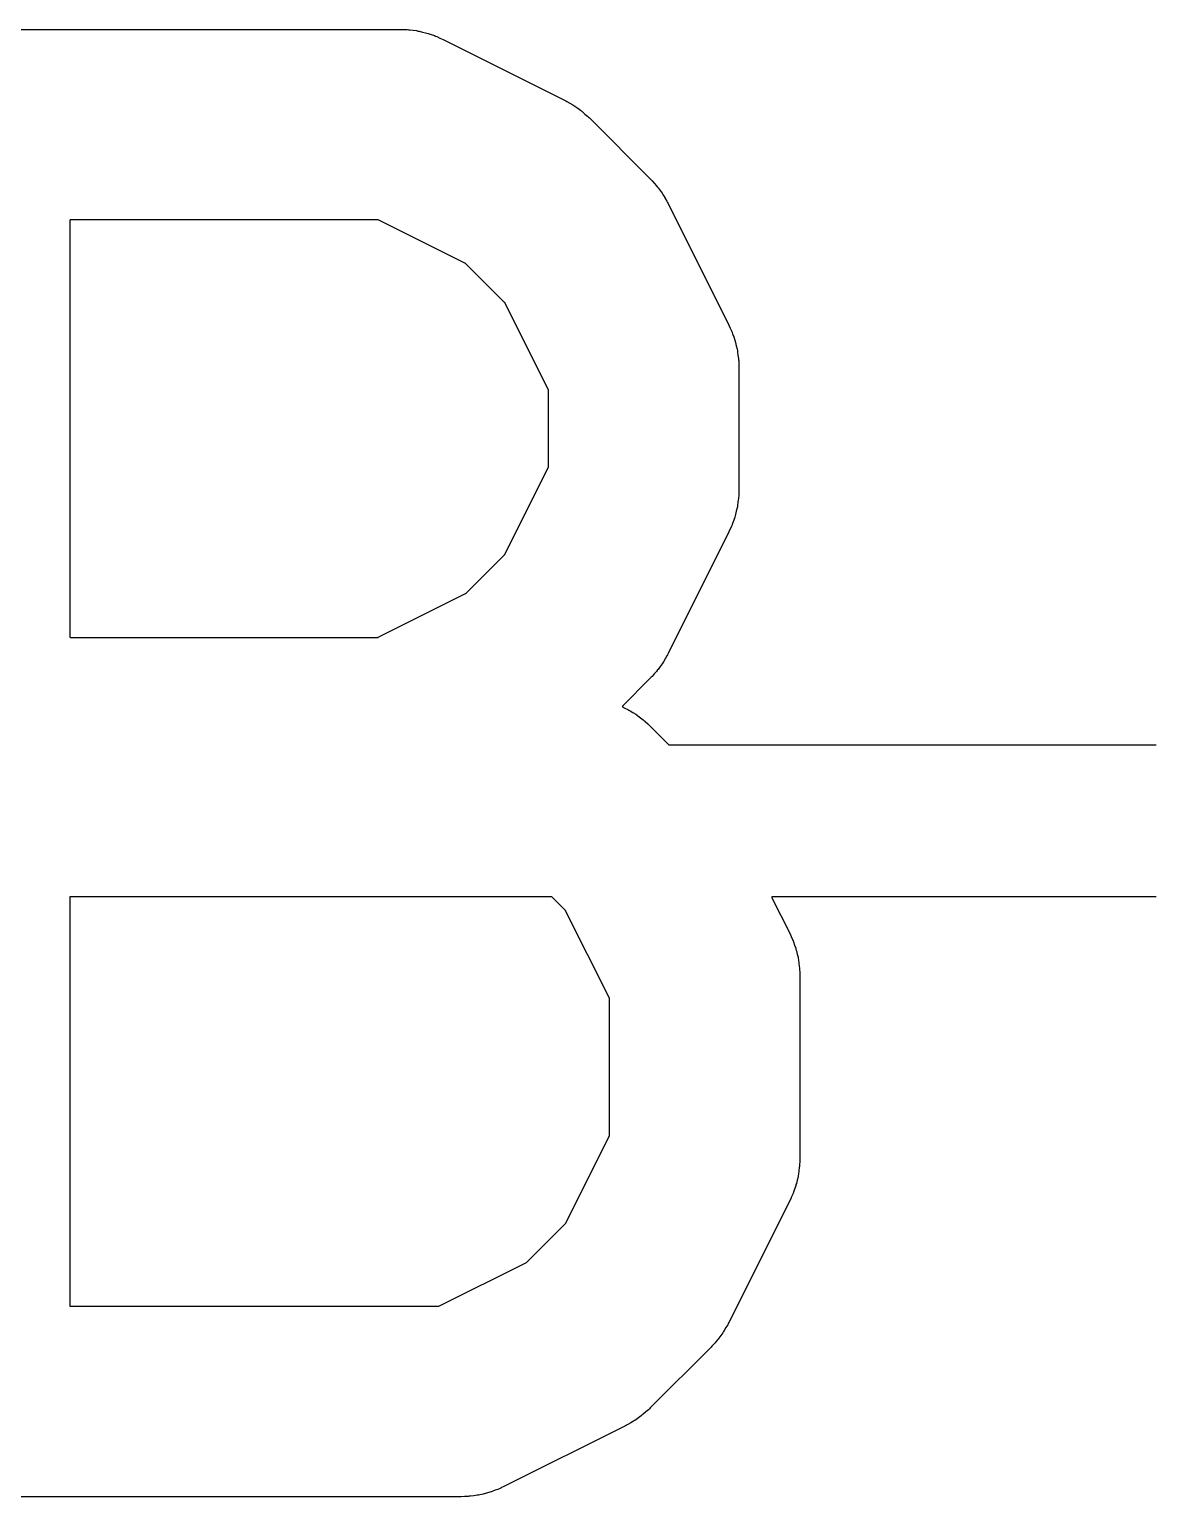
# Model space of a CAD drawing. Header units: metres. Extents: x 89 to 153, y -105 to 4.
# Drawn here: x 111.395 to 112.272, y -103.129 to -101.98 of the extents above; entities that cross this region are included whole.
import ezdxf

# ---------------------------------------------------------------- set-up
doc = ezdxf.new("R2010")
doc.units = ezdxf.units.M

msp = doc.modelspace()

# ---------------------------------------------------------------- linework, layer by layer
for points in [[(111.3526, -101.9803), (111.6859, -101.9803), (111.6886, -101.9804), (111.6886, -101.9804), (111.6886, -101.9804), (111.6886, -101.9804), (111.6886, -101.9804), (111.6886, -101.9804), (111.6886, -101.9804), (111.6912, -101.9805), (111.6922, -101.9806), (111.6922, -101.9806), (111.6922, -101.9806), (111.6922, -101.9806), (111.6922, -101.9806), (111.6923, -101.9806), (111.6923, -101.9806), (111.6923, -101.9806), (111.6933, -101.9806), (111.6959, -101.981), (111.6959, -101.981), (111.6959, -101.981), (111.6959, -101.981), (111.6959, -101.981), (111.6959, -101.981), (111.6959, -101.981), (111.6985, -101.9813), (111.6995, -101.9816), (111.6995, -101.9816), (111.6995, -101.9816), (111.6995, -101.9816), (111.6995, -101.9816), (111.6995, -101.9816), (111.6995, -101.9816), (111.6995, -101.9816), (111.7005, -101.9817), (111.7031, -101.9824), (111.7031, -101.9824), (111.7031, -101.9824), (111.7031, -101.9824), (111.7031, -101.9824), (111.7031, -101.9824), (111.7031, -101.9824), (111.7056, -101.9829), (111.7066, -101.9832), (111.7066, -101.9832), (111.7066, -101.9832), (111.7066, -101.9832), (111.7066, -101.9832), (111.7066, -101.9832), (111.7066, -101.9832), (111.7066, -101.9832), (111.7076, -101.9835), (111.7101, -101.9844), (111.7101, -101.9844), (111.7101, -101.9844), (111.7101, -101.9844), (111.7101, -101.9844), (111.7101, -101.9844), (111.7101, -101.9844), (111.7126, -101.9852), (111.7135, -101.9856), (111.7135, -101.9856), (111.7135, -101.9856), (111.7135, -101.9856), (111.7135, -101.9856), (111.7135, -101.9856), (111.7135, -101.9856), (111.7135, -101.9856), (111.7145, -101.986), (111.7169, -101.9871), (111.7169, -101.9871), (111.7169, -101.9871), (111.7169, -101.9871), (111.7169, -101.9871), (111.7169, -101.9871), (111.7169, -101.9871), (111.7193, -101.9882), (111.8145, -102.0358), (111.8154, -102.0363), (111.8154, -102.0363), (111.8154, -102.0363), (111.8154, -102.0363), (111.8154, -102.0363), (111.8154, -102.0363), (111.8154, -102.0363), (111.8154, -102.0363), (111.8163, -102.0367), (111.8186, -102.0381), (111.8186, -102.0381), (111.8186, -102.0381), (111.8186, -102.0381), (111.8186, -102.0381), (111.8186, -102.0381), (111.8186, -102.0381), (111.8209, -102.0394), (111.8217, -102.0399), (111.8217, -102.0399), (111.8217, -102.0399), (111.8217, -102.0399), (111.8217, -102.0399), (111.8217, -102.0399), (111.8217, -102.0399), (111.8217, -102.04), (111.8226, -102.0405), (111.8247, -102.042), (111.8247, -102.042), (111.8247, -102.042), (111.8247, -102.042), (111.8247, -102.042), (111.8247, -102.042), (111.8247, -102.042), (111.8269, -102.0436), (111.8276, -102.0442), (111.8277, -102.0442), (111.8277, -102.0442), (111.8277, -102.0442), (111.8277, -102.0442), (111.8277, -102.0442), (111.8277, -102.0442), (111.8277, -102.0442), (111.8285, -102.0448), (111.8304, -102.0466), (111.8304, -102.0466), (111.8304, -102.0466), (111.8304, -102.0466), (111.8304, -102.0466), (111.8304, -102.0466), (111.8304, -102.0466), (111.8324, -102.0483), (111.8331, -102.049), (111.8331, -102.049), (111.8331, -102.049), (111.8331, -102.0491), (111.8331, -102.0491), (111.8331, -102.0491), (111.8331, -102.0491), (111.8332, -102.0491), (111.8339, -102.0497), (111.8815, -102.0973), (111.8822, -102.0981), (111.8822, -102.0981), (111.8822, -102.0981), (111.8822, -102.0981), (111.8822, -102.0981), (111.8822, -102.0981), (111.8822, -102.0981), (111.8822, -102.0981), (111.8829, -102.0988), (111.8846, -102.1008), (111.8846, -102.1008), (111.8846, -102.1008), (111.8847, -102.1008), (111.8847, -102.1008), (111.8847, -102.1008), (111.8847, -102.1008), (111.8864, -102.1028), (111.887, -102.1036), (111.887, -102.1036), (111.887, -102.1036), (111.887, -102.1036), (111.887, -102.1036), (111.887, -102.1036), (111.887, -102.1036), (111.887, -102.1036), (111.8877, -102.1044), (111.8892, -102.1065), (111.8892, -102.1065), (111.8892, -102.1065), (111.8892, -102.1065), (111.8892, -102.1065), (111.8892, -102.1065), (111.8892, -102.1065), (111.8908, -102.1086), (111.8913, -102.1095), (111.8913, -102.1095), (111.8913, -102.1095), (111.8913, -102.1095), (111.8913, -102.1095), (111.8913, -102.1095), (111.8913, -102.1095), (111.8913, -102.1095), (111.8919, -102.1103), (111.8932, -102.1126), (111.8932, -102.1126), (111.8932, -102.1126), (111.8932, -102.1127), (111.8932, -102.1127), (111.8932, -102.1127), (111.8932, -102.1127), (111.8945, -102.1149), (111.895, -102.1158), (111.895, -102.1158), (111.895, -102.1158), (111.895, -102.1158), (111.895, -102.1158), (111.895, -102.1158), (111.895, -102.1158), (111.895, -102.1159), (111.8955, -102.1167), (111.9431, -102.2119), (111.9442, -102.2144), (111.9442, -102.2144), (111.9442, -102.2144), (111.9442, -102.2144), (111.9442, -102.2144), (111.9442, -102.2144), (111.9442, -102.2144), (111.9453, -102.2168), (111.9456, -102.2177), (111.9456, -102.2177), (111.9456, -102.2177), (111.9456, -102.2177), (111.9456, -102.2177), (111.9456, -102.2177), (111.9456, -102.2177), (111.9456, -102.2177), (111.946, -102.2187), (111.9469, -102.2212), (111.9469, -102.2212), (111.9469, -102.2212), (111.9469, -102.2212), (111.9469, -102.2212), (111.9469, -102.2212), (111.9469, -102.2212), (111.9478, -102.2237), (111.948, -102.2246), (111.948, -102.2246), (111.948, -102.2246), (111.948, -102.2246), (111.948, -102.2246), (111.948, -102.2247), (111.948, -102.2247), (111.948, -102.2247), (111.9483, -102.2256), (111.9489, -102.2282), (111.9489, -102.2282), (111.9489, -102.2282), (111.9489, -102.2282), (111.9489, -102.2282), (111.9489, -102.2282), (111.9489, -102.2282), (111.9495, -102.2308), (111.9497, -102.2317), (111.9497, -102.2317), (111.9497, -102.2317), (111.9497, -102.2318), (111.9497, -102.2318), (111.9497, -102.2318), (111.9497, -102.2318), (111.9497, -102.2318), (111.9499, -102.2327), (111.9502, -102.2354), (111.9502, -102.2354), (111.9502, -102.2354), (111.9502, -102.2354), (111.9502, -102.2354), (111.9502, -102.2354), (111.9502, -102.2354), (111.9506, -102.238), (111.9507, -102.239), (111.9507, -102.239), (111.9507, -102.239), (111.9507, -102.239), (111.9507, -102.239), (111.9507, -102.239), (111.9507, -102.239), (111.9507, -102.239), (111.9508, -102.24), (111.9508, -102.2426), (111.9508, -102.2427), (111.9508, -102.2427), (111.9508, -102.2427), (111.9508, -102.2427), (111.9508, -102.2427), (111.9508, -102.2427), (111.951, -102.2453), (111.951, -102.3405), (111.9508, -102.3432), (111.9508, -102.3432), (111.9508, -102.3432), (111.9508, -102.3432), (111.9508, -102.3432), (111.9508, -102.3432), (111.9508, -102.3432), (111.9508, -102.3458), (111.9507, -102.3468), (111.9507, -102.3468), (111.9507, -102.3468), (111.9507, -102.3468), (111.9507, -102.3468), (111.9507, -102.3468), (111.9507, -102.3468), (111.9507, -102.3468), (111.9506, -102.3478), (111.9502, -102.3504), (111.9502, -102.3505), (111.9502, -102.3505), (111.9502, -102.3505), (111.9502, -102.3505), (111.9502, -102.3505), (111.9502, -102.3505), (111.9499, -102.3531), (111.9497, -102.3541), (111.9497, -102.3541), (111.9497, -102.3541), (111.9497, -102.3541), (111.9497, -102.3541), (111.9497, -102.3541), (111.9497, -102.3541), (111.9497, -102.3541), (111.9495, -102.3551), (111.9489, -102.3576), (111.9489, -102.3576), (111.9489, -102.3576), (111.9489, -102.3576), (111.9489, -102.3576), (111.9489, -102.3576), (111.9489, -102.3576), (111.9483, -102.3602), (111.948, -102.3612), (111.948, -102.3612), (111.948, -102.3612), (111.948, -102.3612), (111.948, -102.3612), (111.948, -102.3612), (111.948, -102.3612), (111.948, -102.3612), (111.9478, -102.3622), (111.9469, -102.3647), (111.9469, -102.3647), (111.9469, -102.3647), (111.9469, -102.3647), (111.9469, -102.3647), (111.9469, -102.3647), (111.9469, -102.3647), (111.946, -102.3672), (111.9456, -102.3681), (111.9456, -102.3681), (111.9456, -102.3681), (111.9456, -102.3681), (111.9456, -102.3681), (111.9456, -102.3681), (111.9456, -102.3681), (111.9456, -102.3681), (111.9453, -102.3691), (111.9442, -102.3714), (111.9442, -102.3714), (111.9442, -102.3714), (111.9442, -102.3714), (111.9442, -102.3715), (111.9442, -102.3715), (111.9442, -102.3715), (111.9431, -102.3739), (111.8955, -102.4691), (111.895, -102.47), (111.895, -102.47), (111.895, -102.47), (111.895, -102.47), (111.895, -102.47), (111.895, -102.47), (111.895, -102.47), (111.895, -102.47), (111.8945, -102.4709), (111.8932, -102.4732), (111.8932, -102.4732), (111.8932, -102.4732), (111.8932, -102.4732), (111.8932, -102.4732), (111.8932, -102.4732), (111.8932, -102.4732), (111.8919, -102.4755), (111.8913, -102.4763), (111.8913, -102.4763), (111.8913, -102.4763), (111.8913, -102.4763), (111.8913, -102.4763), (111.8913, -102.4763), (111.8913, -102.4763), (111.8913, -102.4763), (111.8908, -102.4772), (111.8892, -102.4793), (111.8892, -102.4793), (111.8892, -102.4793), (111.8892, -102.4793), (111.8892, -102.4793), (111.8892, -102.4793), (111.8892, -102.4793), (111.8877, -102.4815), (111.887, -102.4822), (111.887, -102.4822), (111.887, -102.4822), (111.887, -102.4822), (111.887, -102.4822), (111.887, -102.4822), (111.887, -102.4822), (111.887, -102.4823), (111.8864, -102.4831), (111.8847, -102.485), (111.8847, -102.485), (111.8847, -102.485), (111.8847, -102.485), (111.8846, -102.485), (111.8846, -102.485), (111.8846, -102.485), (111.8829, -102.487), (111.8822, -102.4877), (111.8822, -102.4877), (111.8822, -102.4877), (111.8822, -102.4877), (111.8822, -102.4877), (111.8822, -102.4877), (111.8822, -102.4877), (111.8822, -102.4877), (111.8815, -102.4885), (111.8598, -102.5102), (111.8598, -102.5102), (111.8598, -102.5102), (111.8598, -102.5102), (111.8598, -102.5102), (111.8598, -102.5102), (111.8598, -102.5102), (111.8598, -102.5102), (111.8598, -102.5102), (111.8598, -102.5102), (111.8598, -102.5102), (111.8598, -102.5102), (111.8598, -102.5102), (111.8598, -102.5102), (111.8598, -102.5102), (111.8598, -102.5103), (111.8598, -102.5103), (111.8598, -102.5103), (111.8597, -102.5103), (111.8597, -102.5103), (111.8597, -102.5103), (111.8597, -102.5103), (111.8597, -102.5103), (111.8597, -102.5103), (111.8597, -102.5103), (111.8597, -102.5103), (111.8597, -102.5103), (111.8597, -102.5103), (111.8597, -102.5103), (111.8597, -102.5104), (111.8597, -102.5104), (111.8597, -102.5104), (111.8597, -102.5104), (111.8597, -102.5104), (111.8597, -102.5104), (111.8597, -102.5104), (111.8597, -102.5104), (111.8597, -102.5104), (111.8597, -102.5104), (111.8597, -102.5104), (111.8597, -102.5104), (111.8597, -102.5105), (111.8597, -102.5105), (111.8597, -102.5105), (111.8597, -102.5105), (111.8597, -102.5105), (111.8597, -102.5105), (111.8597, -102.5105), (111.8597, -102.5105), (111.8597, -102.5105), (111.8597, -102.5105), (111.8597, -102.5105), (111.8597, -102.5105), (111.8597, -102.5106), (111.8597, -102.5106), (111.8597, -102.5106), (111.8597, -102.5106), (111.8597, -102.5106), (111.8597, -102.5106), (111.8597, -102.5106), (111.8597, -102.5106), (111.8597, -102.5106), (111.8597, -102.5106), (111.8597, -102.5106), (111.8597, -102.5106), (111.8597, -102.5106), (111.8597, -102.5107), (111.8597, -102.5107), (111.8597, -102.5107), (111.8597, -102.5107), (111.8597, -102.5107), (111.8597, -102.5107), (111.8597, -102.5107), (111.8597, -102.5107), (111.8597, -102.5107), (111.8597, -102.5107), (111.8597, -102.5107), (111.8597, -102.5107), (111.8598, -102.5108), (111.8598, -102.5108), (111.8598, -102.5108), (111.8598, -102.5108), (111.8598, -102.5108), (111.8598, -102.5108), (111.8598, -102.5108), (111.8598, -102.5108), (111.8598, -102.5108), (111.8598, -102.5108), (111.8598, -102.5108), (111.8598, -102.5108), (111.8598, -102.5108), (111.8598, -102.5108), (111.8598, -102.5108), (111.8598, -102.5109), (111.8598, -102.5109), (111.8598, -102.5109), (111.8598, -102.5109), (111.8598, -102.5109), (111.8599, -102.5109), (111.8599, -102.5109), (111.8599, -102.5109), (111.8599, -102.5109), (111.8599, -102.5109), (111.8599, -102.5109), (111.8599, -102.5109), (111.8599, -102.5109), (111.8599, -102.5109), (111.8599, -102.5109), (111.8599, -102.5109), (111.8599, -102.5109), (111.8599, -102.5109), (111.8599, -102.5109), (111.8599, -102.5109), (111.86, -102.5109), (111.86, -102.5109), (111.86, -102.511), (111.8615, -102.5118), (111.8616, -102.5118), (111.8616, -102.5118), (111.8616, -102.5118), (111.8616, -102.5118), (111.8616, -102.5118), (111.8616, -102.5118), (111.8639, -102.5129), (111.8648, -102.5134), (111.8648, -102.5134), (111.8648, -102.5134), (111.8648, -102.5134), (111.8648, -102.5134), (111.8648, -102.5134), (111.8648, -102.5134), (111.8648, -102.5134), (111.8657, -102.5139), (111.8679, -102.5153), (111.8679, -102.5153), (111.8679, -102.5153), (111.868, -102.5153), (111.868, -102.5153), (111.868, -102.5153), (111.868, -102.5153), (111.8702, -102.5167), (111.871, -102.5172), (111.871, -102.5173), (111.871, -102.5173), (111.871, -102.5173), (111.871, -102.5173), (111.871, -102.5173), (111.871, -102.5173), (111.871, -102.5173), (111.8719, -102.5178), (111.874, -102.5194), (111.874, -102.5194), (111.874, -102.5194), (111.874, -102.5194), (111.874, -102.5194), (111.874, -102.5194), (111.874, -102.5194), (111.8761, -102.521), (111.8768, -102.5217), (111.8768, -102.5217), (111.8768, -102.5217), (111.8768, -102.5217), (111.8768, -102.5217), (111.8769, -102.5217), (111.8769, -102.5217), (111.8769, -102.5217), (111.8776, -102.5223), (111.8796, -102.5241), (111.8796, -102.5241), (111.8796, -102.5241), (111.8796, -102.5241), (111.8796, -102.5241), (111.8796, -102.5241), (111.8796, -102.5242), (111.8815, -102.5259), (111.8959, -102.5403), (111.8959, -102.5403), (111.8959, -102.5403), (111.8959, -102.5403), (111.8959, -102.5403), (111.8959, -102.5403), (111.896, -102.5404), (111.896, -102.5404), (111.896, -102.5404), (111.896, -102.5404), (111.896, -102.5404), (111.896, -102.5404), (111.896, -102.5404), (111.896, -102.5404), (111.896, -102.5404), (111.896, -102.5404), (111.896, -102.5404), (111.896, -102.5404), (111.896, -102.5404), (111.896, -102.5404), (111.896, -102.5404), (111.8961, -102.5404), (111.8961, -102.5404), (111.8961, -102.5404), (111.8961, -102.5404), (111.8961, -102.5404), (111.8961, -102.5404), (111.8961, -102.5404), (111.8961, -102.5404), (111.8961, -102.5404), (111.8961, -102.5404), (111.8961, -102.5404), (111.8961, -102.5405), (111.8961, -102.5405), (111.8961, -102.5405), (111.8962, -102.5405), (111.8962, -102.5405), (111.8962, -102.5405), (111.8962, -102.5405), (111.8962, -102.5405), (111.8962, -102.5405), (111.8962, -102.5405), (111.8962, -102.5405), (111.8962, -102.5405), (111.8962, -102.5405), (111.8962, -102.5405), (111.8962, -102.5405), (111.8963, -102.5405), (111.8963, -102.5405), (111.8963, -102.5405), (112.2776, -102.5405)], [(111.4276, -102.1294), (111.4276, -102.1294), (111.4276, -102.1294), (111.4276, -102.1294), (111.4276, -102.1294), (111.4276, -102.1294), (111.4276, -102.1294), (111.4276, -102.1294), (111.4276, -102.1294), (111.4276, -102.1294), (111.4276, -102.1294), (111.4276, -102.1294), (111.4276, -102.1294), (111.4275, -102.1294), (111.4275, -102.1294), (111.4275, -102.1294), (111.4275, -102.1294), (111.4275, -102.1294), (111.4275, -102.1294), (111.4275, -102.1294), (111.4275, -102.1294), (111.4275, -102.1294), (111.4275, -102.1294), (111.4275, -102.1294), (111.4275, -102.1294), (111.4275, -102.1294), (111.4274, -102.1294), (111.4274, -102.1294), (111.4274, -102.1294), (111.4274, -102.1294), (111.4274, -102.1294), (111.4274, -102.1294), (111.4274, -102.1294), (111.4274, -102.1294), (111.4274, -102.1294), (111.4274, -102.1294), (111.4274, -102.1294), (111.4274, -102.1294), (111.4274, -102.1295), (111.4274, -102.1295), (111.4273, -102.1295), (111.4273, -102.1295), (111.4273, -102.1295), (111.4273, -102.1295), (111.4273, -102.1295), (111.4273, -102.1295), (111.4273, -102.1295), (111.4273, -102.1295), (111.4273, -102.1295), (111.4273, -102.1295), (111.4273, -102.1295), (111.4273, -102.1295), (111.4273, -102.1295), (111.4273, -102.1295), (111.4273, -102.1295), (111.4273, -102.1295), (111.4273, -102.1296), (111.4273, -102.1296), (111.4272, -102.1296), (111.4272, -102.1296), (111.4272, -102.1296), (111.4272, -102.1296), (111.4272, -102.1296), (111.4272, -102.1296), (111.4272, -102.1296), (111.4272, -102.1296), (111.4272, -102.1296), (111.4272, -102.1296), (111.4272, -102.1296), (111.4272, -102.1296), (111.4272, -102.1297), (111.4272, -102.1297), (111.4272, -102.1297), (111.4272, -102.1297), (111.4272, -102.1297), (111.4272, -102.1297), (111.4272, -102.1297), (111.4272, -102.1297), (111.4272, -102.1297), (111.4272, -102.1297), (111.4272, -102.1297), (111.4272, -102.1297), (111.4272, -102.1297), (111.4272, -102.1298), (111.4272, -102.1298), (111.4272, -102.1298), (111.4272, -102.1298), (111.4272, -102.1298), (111.4272, -102.1298), (111.4272, -102.1298), (111.4272, -102.1298), (111.4272, -102.1298), (111.4272, -102.1298), (111.4272, -102.1298), (111.4272, -102.1298), (111.4272, -102.1298), (111.4272, -102.1299), (111.4272, -102.456), (111.4272, -102.456), (111.4272, -102.456), (111.4272, -102.456), (111.4272, -102.456), (111.4272, -102.456), (111.4272, -102.456), (111.4272, -102.456), (111.4272, -102.456), (111.4272, -102.456), (111.4272, -102.456), (111.4272, -102.4561), (111.4272, -102.4561), (111.4272, -102.4561), (111.4272, -102.4561), (111.4272, -102.4561), (111.4272, -102.4561), (111.4272, -102.4561), (111.4272, -102.4561), (111.4272, -102.4561), (111.4272, -102.4561), (111.4272, -102.4561), (111.4272, -102.4561), (111.4272, -102.4562), (111.4272, -102.4562), (111.4272, -102.4562), (111.4272, -102.4562), (111.4272, -102.4562), (111.4272, -102.4562), (111.4272, -102.4562), (111.4272, -102.4562), (111.4272, -102.4562), (111.4272, -102.4562), (111.4272, -102.4562), (111.4272, -102.4562), (111.4272, -102.4562), (111.4272, -102.4562), (111.4272, -102.4562), (111.4272, -102.4563), (111.4273, -102.4563), (111.4273, -102.4563), (111.4273, -102.4563), (111.4273, -102.4563), (111.4273, -102.4563), (111.4273, -102.4563), (111.4273, -102.4563), (111.4273, -102.4563), (111.4273, -102.4563), (111.4273, -102.4563), (111.4273, -102.4563), (111.4273, -102.4563), (111.4273, -102.4563), (111.4273, -102.4563), (111.4273, -102.4564), (111.4273, -102.4564), (111.4273, -102.4564), (111.4273, -102.4564), (111.4274, -102.4564), (111.4274, -102.4564), (111.4274, -102.4564), (111.4274, -102.4564), (111.4274, -102.4564), (111.4274, -102.4564), (111.4274, -102.4564), (111.4274, -102.4564), (111.4274, -102.4564), (111.4274, -102.4564), (111.4274, -102.4564), (111.4274, -102.4564), (111.4274, -102.4564), (111.4274, -102.4564), (111.4275, -102.4564), (111.4275, -102.4564), (111.4275, -102.4564), (111.4275, -102.4564), (111.4275, -102.4564), (111.4275, -102.4564), (111.4275, -102.4564), (111.4275, -102.4565), (111.4275, -102.4565), (111.4275, -102.4565), (111.4275, -102.4565), (111.4275, -102.4565), (111.4275, -102.4565), (111.4276, -102.4565), (111.4276, -102.4565), (111.4276, -102.4565), (111.4276, -102.4565), (111.4276, -102.4565), (111.4276, -102.4565), (111.4276, -102.4565), (111.4276, -102.4565), (111.4276, -102.4565), (111.4276, -102.4565), (111.4276, -102.4565), (111.4276, -102.4565), (111.4276, -102.4565), (111.4277, -102.4565), (111.6682, -102.4565), (111.6682, -102.4565), (111.6682, -102.4565), (111.6683, -102.4565), (111.6683, -102.4565), (111.6683, -102.4565), (111.6683, -102.4565), (111.6683, -102.4565), (111.6683, -102.4565), (111.6683, -102.4565), (111.6683, -102.4565), (111.6683, -102.4565), (111.6683, -102.4565), (111.6683, -102.4565), (111.6683, -102.4565), (111.6684, -102.4565), (111.6684, -102.4565), (111.6684, -102.4565), (111.6684, -102.4565), (111.6684, -102.4565), (111.6684, -102.4564), (111.6684, -102.4564), (111.6684, -102.4564), (111.6684, -102.4564), (111.6684, -102.4564), (111.6684, -102.4564), (111.6684, -102.4564), (111.6684, -102.4564), (111.6684, -102.4564), (111.6685, -102.4564), (111.6685, -102.4564), (111.6685, -102.4564), (111.737, -102.4222), (111.737, -102.4222), (111.737, -102.4222), (111.737, -102.4222), (111.737, -102.4222), (111.737, -102.4221), (111.737, -102.4221), (111.737, -102.4221), (111.737, -102.4221), (111.737, -102.4221), (111.737, -102.4221), (111.737, -102.4221), (111.7371, -102.4221), (111.7371, -102.4221), (111.7371, -102.4221), (111.7371, -102.4221), (111.7371, -102.4221), (111.7371, -102.4221), (111.7371, -102.4221), (111.7371, -102.4221), (111.7675, -102.3917), (111.7675, -102.3917), (111.7675, -102.3917), (111.7675, -102.3917), (111.7675, -102.3917), (111.7675, -102.3916), (111.7675, -102.3916), (111.7675, -102.3916), (111.7675, -102.3916), (111.7675, -102.3916), (111.7675, -102.3916), (111.7676, -102.3916), (111.7676, -102.3916), (111.7676, -102.3916), (111.7676, -102.3916), (111.7676, -102.3916), (111.7676, -102.3916), (111.7676, -102.3916), (111.7676, -102.3916), (111.7676, -102.3915), (111.8018, -102.323), (111.8018, -102.323), (111.8018, -102.323), (111.8018, -102.323), (111.8018, -102.323), (111.8019, -102.323), (111.8019, -102.323), (111.8019, -102.323), (111.8019, -102.323), (111.8019, -102.323), (111.8019, -102.323), (111.8019, -102.323), (111.8019, -102.323), (111.8019, -102.323), (111.8019, -102.3229), (111.8019, -102.3229), (111.8019, -102.3229), (111.8019, -102.3229), (111.8019, -102.3229), (111.8019, -102.3229), (111.8019, -102.3229), (111.8019, -102.3229), (111.8019, -102.3229), (111.8019, -102.3229), (111.8019, -102.3229), (111.8019, -102.3229), (111.8019, -102.3229), (111.8019, -102.3228), (111.8019, -102.3228), (111.8019, -102.3228), (111.8019, -102.3228), (111.8019, -102.3228), (111.8019, -102.263), (111.8019, -102.263), (111.8019, -102.263), (111.8019, -102.263), (111.8019, -102.263), (111.8019, -102.263), (111.8019, -102.263), (111.8019, -102.263), (111.8019, -102.263), (111.8019, -102.2629), (111.8019, -102.2629), (111.8019, -102.2629), (111.8019, -102.2629), (111.8019, -102.2629), (111.8019, -102.2629), (111.8019, -102.2629), (111.8019, -102.2629), (111.8019, -102.2629), (111.8019, -102.2629), (111.8019, -102.2629), (111.8019, -102.2629), (111.8019, -102.2628), (111.8019, -102.2628), (111.8019, -102.2628), (111.8019, -102.2628), (111.8019, -102.2628), (111.8019, -102.2628), (111.8018, -102.2628), (111.8018, -102.2628), (111.8018, -102.2628), (111.8018, -102.2628), (111.8018, -102.2628), (111.7676, -102.1943), (111.7676, -102.1943), (111.7676, -102.1943), (111.7676, -102.1943), (111.7676, -102.1943), (111.7676, -102.1942), (111.7676, -102.1942), (111.7676, -102.1942), (111.7676, -102.1942), (111.7675, -102.1942), (111.7675, -102.1942), (111.7675, -102.1942), (111.7675, -102.1942), (111.7675, -102.1942), (111.7675, -102.1942), (111.7675, -102.1942), (111.7675, -102.1942), (111.7675, -102.1942), (111.7675, -102.1942), (111.7675, -102.1942), (111.7371, -102.1638), (111.7371, -102.1637), (111.7371, -102.1637), (111.7371, -102.1637), (111.7371, -102.1637), (111.7371, -102.1637), (111.7371, -102.1637), (111.7371, -102.1637), (111.737, -102.1637), (111.737, -102.1637), (111.737, -102.1637), (111.737, -102.1637), (111.737, -102.1637), (111.737, -102.1637), (111.737, -102.1637), (111.737, -102.1637), (111.737, -102.1637), (111.737, -102.1637), (111.737, -102.1637), (111.737, -102.1637), (111.6685, -102.1294), (111.6685, -102.1294), (111.6685, -102.1294), (111.6684, -102.1294), (111.6684, -102.1294), (111.6684, -102.1294), (111.6684, -102.1294), (111.6684, -102.1294), (111.6684, -102.1294), (111.6684, -102.1294), (111.6684, -102.1294), (111.6684, -102.1294), (111.6684, -102.1294), (111.6684, -102.1294), (111.6684, -102.1294), (111.6684, -102.1294), (111.6684, -102.1294), (111.6683, -102.1294), (111.6683, -102.1294), (111.6683, -102.1294), (111.6683, -102.1294), (111.6683, -102.1294), (111.6683, -102.1294), (111.6683, -102.1294), (111.6683, -102.1294), (111.6683, -102.1294), (111.6683, -102.1294), (111.6683, -102.1294), (111.6683, -102.1294), (111.6682, -102.1294), (111.6682, -102.1294), (111.6682, -102.1294), (111.4277, -102.1294), (111.4276, -102.1294)], [(112.2776, -102.6595), (111.9772, -102.6595), (111.9772, -102.6595), (111.9772, -102.6595), (111.9772, -102.6595), (111.9772, -102.6595), (111.9772, -102.6595), (111.9772, -102.6595), (111.9772, -102.6595), (111.9772, -102.6595), (111.9771, -102.6595), (111.9771, -102.6595), (111.9771, -102.6595), (111.9771, -102.6595), (111.9771, -102.6595), (111.9771, -102.6595), (111.9771, -102.6595), (111.9771, -102.6595), (111.9771, -102.6595), (111.9771, -102.6596), (111.9771, -102.6596), (111.9771, -102.6596), (111.977, -102.6596), (111.977, -102.6596), (111.977, -102.6596), (111.977, -102.6596), (111.977, -102.6596), (111.977, -102.6596), (111.977, -102.6596), (111.977, -102.6596), (111.977, -102.6596), (111.977, -102.6596), (111.977, -102.6596), (111.977, -102.6596), (111.977, -102.6596), (111.977, -102.6596), (111.9769, -102.6596), (111.9769, -102.6596), (111.9769, -102.6596), (111.9769, -102.6596), (111.9769, -102.6596), (111.9769, -102.6596), (111.9769, -102.6596), (111.9769, -102.6596), (111.9769, -102.6596), (111.9769, -102.6596), (111.9769, -102.6597), (111.9769, -102.6597), (111.9769, -102.6597), (111.9769, -102.6597), (111.9769, -102.6597), (111.9769, -102.6597), (111.9768, -102.6597), (111.9768, -102.6597), (111.9768, -102.6597), (111.9768, -102.6597), (111.9768, -102.6597), (111.9768, -102.6597), (111.9768, -102.6597), (111.9768, -102.6597), (111.9768, -102.6597), (111.9768, -102.6597), (111.9768, -102.6597), (111.9768, -102.6598), (111.9768, -102.6598), (111.9768, -102.6598), (111.9768, -102.6598), (111.9768, -102.6598), (111.9768, -102.6598), (111.9768, -102.6598), (111.9768, -102.6598), (111.9768, -102.6598), (111.9768, -102.6598), (111.9768, -102.6598), (111.9768, -102.6598), (111.9768, -102.6598), (111.9767, -102.6599), (111.9767, -102.6599), (111.9767, -102.6599), (111.9767, -102.6599), (111.9767, -102.6599), (111.9767, -102.6599), (111.9767, -102.6599), (111.9767, -102.6599), (111.9767, -102.6599), (111.9767, -102.6599), (111.9767, -102.6599), (111.9767, -102.6599), (111.9767, -102.6599), (111.9767, -102.6599), (111.9767, -102.66), (111.9767, -102.66), (111.9767, -102.66), (111.9767, -102.66), (111.9767, -102.66), (111.9767, -102.66), (111.9767, -102.66), (111.9767, -102.66), (111.9767, -102.66), (111.9767, -102.66), (111.9767, -102.66), (111.9767, -102.66), (111.9767, -102.6601), (111.9767, -102.6601), (111.9767, -102.6601), (111.9767, -102.6601), (111.9767, -102.6601), (111.9767, -102.6601), (111.9767, -102.6601), (111.9767, -102.6601), (111.9767, -102.6601), (111.9767, -102.6601), (111.9767, -102.6601), (111.9767, -102.6601), (111.9767, -102.6602), (111.9767, -102.6602), (111.9767, -102.6602), (111.9767, -102.6602), (111.9767, -102.6602), (111.9767, -102.6602), (111.9767, -102.6602), (111.9767, -102.6602), (111.9767, -102.6602), (111.9768, -102.6602), (111.9768, -102.6602), (111.9768, -102.6602), (111.9768, -102.6602), (111.9768, -102.6602), (111.9768, -102.6603), (111.9907, -102.6881), (111.9918, -102.6906), (111.9918, -102.6906), (111.9918, -102.6906), (111.9918, -102.6906), (111.9918, -102.6906), (111.9918, -102.6906), (111.9918, -102.6906), (111.9929, -102.693), (111.9932, -102.6939), (111.9932, -102.6939), (111.9932, -102.6939), (111.9933, -102.6939), (111.9933, -102.6939), (111.9933, -102.6939), (111.9933, -102.6939), (111.9933, -102.6939), (111.9937, -102.6948), (111.9945, -102.6974), (111.9945, -102.6974), (111.9945, -102.6974), (111.9945, -102.6974), (111.9945, -102.6974), (111.9945, -102.6974), (111.9945, -102.6974), (111.9954, -102.6998), (111.9956, -102.7008), (111.9956, -102.7008), (111.9956, -102.7008), (111.9956, -102.7008), (111.9956, -102.7008), (111.9956, -102.7008), (111.9956, -102.7008), (111.9956, -102.7008), (111.9959, -102.7018), (111.9965, -102.7044), (111.9965, -102.7044), (111.9965, -102.7044), (111.9965, -102.7044), (111.9965, -102.7044), (111.9965, -102.7044), (111.9965, -102.7044), (111.9972, -102.7069), (111.9973, -102.7079), (111.9973, -102.7079), (111.9973, -102.7079), (111.9973, -102.7079), (111.9973, -102.7079), (111.9973, -102.708), (111.9973, -102.708), (111.9973, -102.708), (111.9975, -102.7089), (111.9978, -102.7116), (111.9978, -102.7116), (111.9978, -102.7116), (111.9978, -102.7116), (111.9978, -102.7116), (111.9978, -102.7116), (111.9978, -102.7116), (111.9982, -102.7142), (111.9983, -102.7152), (111.9983, -102.7152), (111.9983, -102.7152), (111.9983, -102.7152), (111.9983, -102.7152), (111.9983, -102.7152), (111.9983, -102.7152), (111.9983, -102.7152), (111.9984, -102.7162), (111.9985, -102.7188), (111.9985, -102.7188), (111.9985, -102.7188), (111.9985, -102.7188), (111.9985, -102.7188), (111.9985, -102.7188), (111.9985, -102.7189), (111.9986, -102.7215), (111.9986, -102.8643), (111.9985, -102.867), (111.9985, -102.867), (111.9985, -102.867), (111.9985, -102.867), (111.9985, -102.867), (111.9985, -102.867), (111.9985, -102.867), (111.9984, -102.8696), (111.9983, -102.8706), (111.9983, -102.8706), (111.9983, -102.8706), (111.9983, -102.8706), (111.9983, -102.8706), (111.9983, -102.8706), (111.9983, -102.8706), (111.9983, -102.8707), (111.9982, -102.8716), (111.9978, -102.8743), (111.9978, -102.8743), (111.9978, -102.8743), (111.9978, -102.8743), (111.9978, -102.8743), (111.9978, -102.8743), (111.9978, -102.8743), (111.9975, -102.8769), (111.9973, -102.8779), (111.9973, -102.8779), (111.9973, -102.8779), (111.9973, -102.8779), (111.9973, -102.8779), (111.9973, -102.8779), (111.9973, -102.8779), (111.9973, -102.8779), (111.9972, -102.8789), (111.9965, -102.8814), (111.9965, -102.8814), (111.9965, -102.8814), (111.9965, -102.8814), (111.9965, -102.8815), (111.9965, -102.8815), (111.9965, -102.8815), (111.9959, -102.884), (111.9956, -102.885), (111.9956, -102.885), (111.9956, -102.885), (111.9956, -102.885), (111.9956, -102.885), (111.9956, -102.885), (111.9956, -102.885), (111.9956, -102.885), (111.9954, -102.886), (111.9945, -102.8885), (111.9945, -102.8885), (111.9945, -102.8885), (111.9945, -102.8885), (111.9945, -102.8885), (111.9945, -102.8885), (111.9945, -102.8885), (111.9937, -102.891), (111.9933, -102.8919), (111.9933, -102.8919), (111.9933, -102.8919), (111.9933, -102.8919), (111.9933, -102.8919), (111.9932, -102.8919), (111.9932, -102.8919), (111.9932, -102.8919), (111.9929, -102.8929), (111.9918, -102.8952), (111.9918, -102.8953), (111.9918, -102.8953), (111.9918, -102.8953), (111.9918, -102.8953), (111.9918, -102.8953), (111.9918, -102.8953), (111.9907, -102.8977), (111.9431, -102.9929), (111.9426, -102.9938), (111.9426, -102.9938), (111.9426, -102.9938), (111.9426, -102.9938), (111.9426, -102.9938), (111.9426, -102.9938), (111.9426, -102.9938), (111.9426, -102.9938), (111.9422, -102.9947), (111.9408, -102.997), (111.9408, -102.997), (111.9408, -102.997), (111.9408, -102.997), (111.9408, -102.997), (111.9408, -102.997), (111.9408, -102.997), (111.9395, -102.9993), (111.9389, -103.0001), (111.9389, -103.0001), (111.9389, -103.0001), (111.9389, -103.0001), (111.9389, -103.0001), (111.9389, -103.0001), (111.9389, -103.0001), (111.9389, -103.0001), (111.9384, -103.001), (111.9368, -103.0031), (111.9368, -103.0031), (111.9368, -103.0031), (111.9368, -103.0031), (111.9368, -103.0031), (111.9368, -103.0031), (111.9368, -103.0031), (111.9353, -103.0053), (111.9347, -103.006), (111.9347, -103.006), (111.9347, -103.006), (111.9347, -103.0061), (111.9347, -103.0061), (111.9346, -103.0061), (111.9346, -103.0061), (111.9346, -103.0061), (111.934, -103.0069), (111.9323, -103.0088), (111.9323, -103.0088), (111.9323, -103.0088), (111.9323, -103.0088), (111.9323, -103.0088), (111.9323, -103.0088), (111.9323, -103.0088), (111.9305, -103.0108), (111.9298, -103.0115), (111.9298, -103.0115), (111.9298, -103.0115), (111.9298, -103.0115), (111.9298, -103.0115), (111.9298, -103.0115), (111.9298, -103.0115), (111.9298, -103.0115), (111.9291, -103.0123), (111.8815, -103.0599), (111.8808, -103.0606), (111.8808, -103.0606), (111.8808, -103.0606), (111.8808, -103.0606), (111.8808, -103.0606), (111.8808, -103.0606), (111.8808, -103.0606), (111.8808, -103.0606), (111.8801, -103.0613), (111.8781, -103.063), (111.8781, -103.063), (111.8781, -103.063), (111.8781, -103.063), (111.8781, -103.063), (111.8781, -103.063), (111.878, -103.063), (111.8761, -103.0648), (111.8753, -103.0654), (111.8753, -103.0654), (111.8753, -103.0654), (111.8753, -103.0654), (111.8753, -103.0654), (111.8753, -103.0654), (111.8753, -103.0654), (111.8753, -103.0654), (111.8745, -103.0661), (111.8723, -103.0676), (111.8723, -103.0676), (111.8723, -103.0676), (111.8723, -103.0676), (111.8723, -103.0676), (111.8723, -103.0676), (111.8723, -103.0676), (111.8702, -103.0692), (111.8694, -103.0697), (111.8694, -103.0697), (111.8694, -103.0697), (111.8693, -103.0697), (111.8693, -103.0697), (111.8693, -103.0697), (111.8693, -103.0697), (111.8693, -103.0697), (111.8685, -103.0703), (111.8662, -103.0716), (111.8662, -103.0716), (111.8662, -103.0716), (111.8662, -103.0716), (111.8662, -103.0716), (111.8662, -103.0716), (111.8662, -103.0716), (111.8639, -103.0729), (111.863, -103.0734), (111.863, -103.0734), (111.863, -103.0734), (111.863, -103.0734), (111.863, -103.0734), (111.863, -103.0734), (111.863, -103.0734), (111.863, -103.0734), (111.8621, -103.0739), (111.7669, -103.1215), (111.7645, -103.1225), (111.7645, -103.1226), (111.7645, -103.1226), (111.7645, -103.1226), (111.7645, -103.1226), (111.7645, -103.1226), (111.7645, -103.1226), (111.7621, -103.1237), (111.7612, -103.124), (111.7611, -103.124), (111.7611, -103.124), (111.7611, -103.124), (111.7611, -103.124), (111.7611, -103.124), (111.7611, -103.124), (111.7611, -103.124), (111.7602, -103.1244), (111.7577, -103.1253), (111.7577, -103.1253), (111.7577, -103.1253), (111.7577, -103.1253), (111.7577, -103.1253), (111.7577, -103.1253), (111.7577, -103.1253), (111.7552, -103.1261), (111.7542, -103.1264), (111.7542, -103.1264), (111.7542, -103.1264), (111.7542, -103.1264), (111.7542, -103.1264), (111.7542, -103.1264), (111.7542, -103.1264), (111.7542, -103.1264), (111.7533, -103.1267), (111.7507, -103.1273), (111.7507, -103.1273), (111.7507, -103.1273), (111.7507, -103.1273), (111.7507, -103.1273), (111.7507, -103.1273), (111.7507, -103.1273), (111.7481, -103.1279), (111.7471, -103.1281), (111.7471, -103.1281), (111.7471, -103.1281), (111.7471, -103.1281), (111.7471, -103.1281), (111.7471, -103.1281), (111.7471, -103.1281), (111.7471, -103.1281), (111.7461, -103.1283), (111.7435, -103.1286), (111.7435, -103.1286), (111.7435, -103.1286), (111.7435, -103.1286), (111.7435, -103.1286), (111.7435, -103.1286), (111.7435, -103.1286), (111.7409, -103.129), (111.7399, -103.129), (111.7399, -103.129), (111.7399, -103.129), (111.7399, -103.129), (111.7399, -103.129), (111.7399, -103.129), (111.7399, -103.129), (111.7398, -103.129), (111.7389, -103.1292), (111.7362, -103.1292), (111.7362, -103.1292), (111.7362, -103.1292), (111.7362, -103.1292), (111.7362, -103.1292), (111.7362, -103.1292), (111.7362, -103.1292), (111.7336, -103.1294), (111.3526, -103.1294)], [(111.4276, -102.6595), (111.4276, -102.6595), (111.4276, -102.6595), (111.4276, -102.6595), (111.4276, -102.6595), (111.4276, -102.6595), (111.4276, -102.6595), (111.4276, -102.6595), (111.4276, -102.6595), (111.4276, -102.6595), (111.4276, -102.6595), (111.4276, -102.6595), (111.4276, -102.6595), (111.4275, -102.6595), (111.4275, -102.6595), (111.4275, -102.6595), (111.4275, -102.6595), (111.4275, -102.6596), (111.4275, -102.6596), (111.4275, -102.6596), (111.4275, -102.6596), (111.4275, -102.6596), (111.4275, -102.6596), (111.4275, -102.6596), (111.4275, -102.6596), (111.4275, -102.6596), (111.4274, -102.6596), (111.4274, -102.6596), (111.4274, -102.6596), (111.4274, -102.6596), (111.4274, -102.6596), (111.4274, -102.6596), (111.4274, -102.6596), (111.4274, -102.6596), (111.4274, -102.6596), (111.4274, -102.6596), (111.4274, -102.6596), (111.4274, -102.6596), (111.4274, -102.6596), (111.4274, -102.6596), (111.4273, -102.6596), (111.4273, -102.6596), (111.4273, -102.6596), (111.4273, -102.6597), (111.4273, -102.6597), (111.4273, -102.6597), (111.4273, -102.6597), (111.4273, -102.6597), (111.4273, -102.6597), (111.4273, -102.6597), (111.4273, -102.6597), (111.4273, -102.6597), (111.4273, -102.6597), (111.4273, -102.6597), (111.4273, -102.6597), (111.4273, -102.6597), (111.4273, -102.6597), (111.4273, -102.6597), (111.4272, -102.6597), (111.4272, -102.6598), (111.4272, -102.6598), (111.4272, -102.6598), (111.4272, -102.6598), (111.4272, -102.6598), (111.4272, -102.6598), (111.4272, -102.6598), (111.4272, -102.6598), (111.4272, -102.6598), (111.4272, -102.6598), (111.4272, -102.6598), (111.4272, -102.6598), (111.4272, -102.6598), (111.4272, -102.6598), (111.4272, -102.6599), (111.4272, -102.6599), (111.4272, -102.6599), (111.4272, -102.6599), (111.4272, -102.6599), (111.4272, -102.6599), (111.4272, -102.6599), (111.4272, -102.6599), (111.4272, -102.6599), (111.4272, -102.6599), (111.4272, -102.6599), (111.4272, -102.6599), (111.4272, -102.6599), (111.4272, -102.66), (111.4272, -102.66), (111.4272, -102.66), (111.4272, -102.66), (111.4272, -102.66), (111.4272, -102.66), (111.4272, -102.66), (111.4272, -102.66), (111.4272, -102.66), (111.4272, -102.66), (111.4272, -102.66), (111.4272, -102.9798), (111.4272, -102.9798), (111.4272, -102.9798), (111.4272, -102.9798), (111.4272, -102.9798), (111.4272, -102.9798), (111.4272, -102.9798), (111.4272, -102.9798), (111.4272, -102.9798), (111.4272, -102.9799), (111.4272, -102.9799), (111.4272, -102.9799), (111.4272, -102.9799), (111.4272, -102.9799), (111.4272, -102.9799), (111.4272, -102.9799), (111.4272, -102.9799), (111.4272, -102.9799), (111.4272, -102.9799), (111.4272, -102.9799), (111.4272, -102.9799), (111.4272, -102.9799), (111.4272, -102.9799), (111.4272, -102.98), (111.4272, -102.98), (111.4272, -102.98), (111.4272, -102.98), (111.4272, -102.98), (111.4272, -102.98), (111.4272, -102.98), (111.4272, -102.98), (111.4272, -102.98), (111.4272, -102.98), (111.4272, -102.98), (111.4272, -102.98), (111.4272, -102.98), (111.4272, -102.9801), (111.4272, -102.9801), (111.4272, -102.9801), (111.4273, -102.9801), (111.4273, -102.9801), (111.4273, -102.9801), (111.4273, -102.9801), (111.4273, -102.9801), (111.4273, -102.9801), (111.4273, -102.9801), (111.4273, -102.9801), (111.4273, -102.9801), (111.4273, -102.9801), (111.4273, -102.9801), (111.4273, -102.9801), (111.4273, -102.9802), (111.4273, -102.9802), (111.4273, -102.9802), (111.4273, -102.9802), (111.4273, -102.9802), (111.4273, -102.9802), (111.4274, -102.9802), (111.4274, -102.9802), (111.4274, -102.9802), (111.4274, -102.9802), (111.4274, -102.9802), (111.4274, -102.9802), (111.4274, -102.9802), (111.4274, -102.9802), (111.4274, -102.9802), (111.4274, -102.9802), (111.4274, -102.9802), (111.4274, -102.9802), (111.4274, -102.9802), (111.4274, -102.9802), (111.4275, -102.9802), (111.4275, -102.9802), (111.4275, -102.9802), (111.4275, -102.9802), (111.4275, -102.9803), (111.4275, -102.9803), (111.4275, -102.9803), (111.4275, -102.9803), (111.4275, -102.9803), (111.4275, -102.9803), (111.4275, -102.9803), (111.4275, -102.9803), (111.4275, -102.9803), (111.4276, -102.9803), (111.4276, -102.9803), (111.4276, -102.9803), (111.4276, -102.9803), (111.4276, -102.9803), (111.4276, -102.9803), (111.4276, -102.9803), (111.4276, -102.9803), (111.4276, -102.9803), (111.4276, -102.9803), (111.4276, -102.9803), (111.4276, -102.9803), (111.4276, -102.9803), (111.4277, -102.9803), (111.7159, -102.9803), (111.7159, -102.9803), (111.7159, -102.9803), (111.7159, -102.9803), (111.7159, -102.9803), (111.7159, -102.9803), (111.7159, -102.9803), (111.7159, -102.9803), (111.7159, -102.9803), (111.7159, -102.9803), (111.7159, -102.9803), (111.7159, -102.9803), (111.7159, -102.9803), (111.7159, -102.9803), (111.716, -102.9803), (111.716, -102.9803), (111.716, -102.9803), (111.716, -102.9803), (111.716, -102.9803), (111.716, -102.9803), (111.716, -102.9803), (111.716, -102.9803), (111.716, -102.9803), (111.716, -102.9803), (111.716, -102.9802), (111.716, -102.9802), (111.716, -102.9802), (111.7161, -102.9802), (111.7161, -102.9802), (111.7161, -102.9802), (111.7161, -102.9802), (111.7161, -102.9802), (111.7846, -102.946), (111.7846, -102.946), (111.7846, -102.946), (111.7846, -102.946), (111.7846, -102.946), (111.7846, -102.946), (111.7846, -102.946), (111.7846, -102.946), (111.7846, -102.9459), (111.7847, -102.9459), (111.7847, -102.9459), (111.7847, -102.9459), (111.7847, -102.9459), (111.7847, -102.9459), (111.7847, -102.9459), (111.7847, -102.9459), (111.7847, -102.9459), (111.7847, -102.9459), (111.7847, -102.9459), (111.7847, -102.9459), (111.8151, -102.9155), (111.8151, -102.9155), (111.8151, -102.9155), (111.8151, -102.9155), (111.8151, -102.9155), (111.8151, -102.9155), (111.8151, -102.9154), (111.8151, -102.9154), (111.8152, -102.9154), (111.8152, -102.9154), (111.8152, -102.9154), (111.8152, -102.9154), (111.8152, -102.9154), (111.8152, -102.9154), (111.8152, -102.9154), (111.8152, -102.9154), (111.8152, -102.9154), (111.8152, -102.9154), (111.8152, -102.9154), (111.8152, -102.9154), (111.8495, -102.8469), (111.8495, -102.8468), (111.8495, -102.8468), (111.8495, -102.8468), (111.8495, -102.8468), (111.8495, -102.8468), (111.8495, -102.8468), (111.8495, -102.8468), (111.8495, -102.8468), (111.8495, -102.8468), (111.8495, -102.8468), (111.8495, -102.8468), (111.8495, -102.8468), (111.8495, -102.8468), (111.8495, -102.8468), (111.8495, -102.8467), (111.8495, -102.8467), (111.8495, -102.8467), (111.8495, -102.8467), (111.8495, -102.8467), (111.8495, -102.8467), (111.8495, -102.8467), (111.8495, -102.8467), (111.8495, -102.8467), (111.8495, -102.8467), (111.8495, -102.8467), (111.8495, -102.8467), (111.8495, -102.8467), (111.8495, -102.8467), (111.8495, -102.8466), (111.8495, -102.8466), (111.8495, -102.8466), (111.8495, -102.7392), (111.8495, -102.7392), (111.8495, -102.7392), (111.8495, -102.7392), (111.8495, -102.7392), (111.8495, -102.7392), (111.8495, -102.7392), (111.8495, -102.7392), (111.8495, -102.7391), (111.8495, -102.7391), (111.8495, -102.7391), (111.8495, -102.7391), (111.8495, -102.7391), (111.8495, -102.7391), (111.8495, -102.7391), (111.8495, -102.7391), (111.8495, -102.7391), (111.8495, -102.7391), (111.8495, -102.7391), (111.8495, -102.7391), (111.8495, -102.7391), (111.8495, -102.739), (111.8495, -102.739), (111.8495, -102.739), (111.8495, -102.739), (111.8495, -102.739), (111.8495, -102.739), (111.8495, -102.739), (111.8495, -102.739), (111.8495, -102.739), (111.8495, -102.739), (111.8495, -102.739), (111.8152, -102.6705), (111.8152, -102.6705), (111.8152, -102.6705), (111.8152, -102.6704), (111.8152, -102.6704), (111.8152, -102.6704), (111.8152, -102.6704), (111.8152, -102.6704), (111.8152, -102.6704), (111.8152, -102.6704), (111.8152, -102.6704), (111.8152, -102.6704), (111.8151, -102.6704), (111.8151, -102.6704), (111.8151, -102.6704), (111.8151, -102.6704), (111.8151, -102.6704), (111.8151, -102.6704), (111.8151, -102.6704), (111.8151, -102.6703), (111.8044, -102.6597), (111.8044, -102.6597), (111.8044, -102.6597), (111.8044, -102.6597), (111.8044, -102.6597), (111.8044, -102.6597), (111.8044, -102.6596), (111.8044, -102.6596), (111.8044, -102.6596), (111.8044, -102.6596), (111.8044, -102.6596), (111.8044, -102.6596), (111.8044, -102.6596), (111.8044, -102.6596), (111.8044, -102.6596), (111.8043, -102.6596), (111.8043, -102.6596), (111.8043, -102.6596), (111.8043, -102.6596), (111.8043, -102.6596), (111.8043, -102.6596), (111.8043, -102.6596), (111.8043, -102.6596), (111.8043, -102.6596), (111.8043, -102.6596), (111.8043, -102.6596), (111.8043, -102.6596), (111.8043, -102.6596), (111.8043, -102.6596), (111.8042, -102.6596), (111.8042, -102.6596), (111.8042, -102.6596), (111.8042, -102.6595), (111.8042, -102.6595), (111.8042, -102.6595), (111.8042, -102.6595), (111.8042, -102.6595), (111.8042, -102.6595), (111.8042, -102.6595), (111.8042, -102.6595), (111.8042, -102.6595), (111.8042, -102.6595), (111.8041, -102.6595), (111.8041, -102.6595), (111.8041, -102.6595), (111.8041, -102.6595), (111.8041, -102.6595), (111.8041, -102.6595), (111.8041, -102.6595), (111.8041, -102.6595), (111.4277, -102.6595), (111.4276, -102.6595)]]:
    msp.add_lwpolyline(points)

doc.saveas('drawing.dxf')
